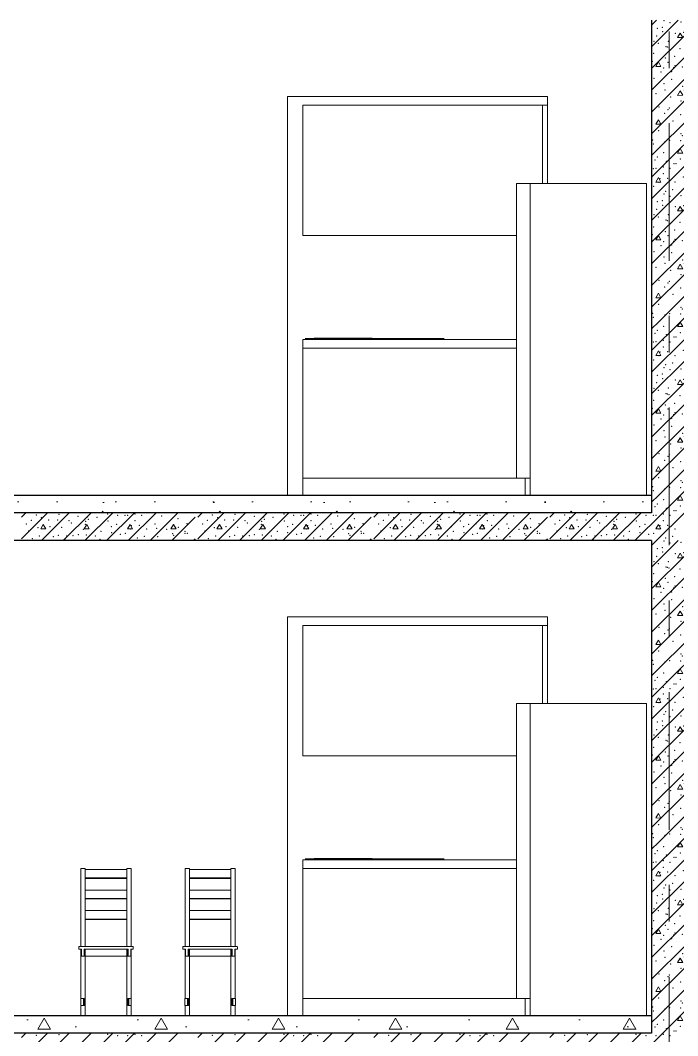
# Model space of a CAD drawing. Header units: millimetres. Extents: x 18162 to 7085488, y 72188 to 247925.
# Drawn here: x 4253374 to 4257163, y 107638 to 113493 of the extents above; entities that cross this region are included whole.
import ezdxf
from ezdxf.enums import TextEntityAlignment as Align

# ---------------------------------------------------------------- set-up
doc = ezdxf.new("R2010")
doc.units = ezdxf.units.MM
doc.header["$MEASUREMENT"] = 0
doc.linetypes.add('Double Dashed', pattern=[1093.611073, 529.166651, -211.666656, 141.111112, -211.666656])
doc.linetypes.add('Wipeout_Contour', pattern=[1000, 0, -1000])
for name, color, linetype in [('Archicad Doors', 7, 'Continuous'), ('Interior - Equipment', 7, 'Continuous'), ('Interior - Furniture', 7, 'Continuous'), ('Structural - Bearing', 7, 'Continuous'), ('Structural - Grid', 7, 'Continuous')]:
    doc.layers.add(name, color=color, linetype=linetype)
doc.styles.add('GENERATED_STYLE_3', font='', dxfattribs={"width": 0.8})
doc.styles.get('GENERATED_STYLE_3').set_extended_font_data('ISOCPEUR MON')
pattern_1 = [(0, (4294986.6, 104752.7), (0, 1169.134), [73.125, -601.875]), (0, (4295324.1, 105337.3), (0, 1169.134), [73.125, -601.875]), (60, (4294986.6, 104752.7), (-1012.5, 584.567), [73.125, -601.875]), (60, (4295661.6, 104752.7), (-1012.5, 584.567), [73.125, -601.875]), (120, (4295059.7, 104752.7), (1012.5, 584.567), [73.125, -601.875]), (120, (4295734.7, 104752.7), (1012.5, 584.567), [73.125, -601.875]), (0, (4294986.58, 104865.2), (0, 225), [0, -225, 0, -337.5]), (45, (4295099.08, 104865.2), (-159.099, 159.099), [0, -168.75, 0, -281.25])]

# ---------------------------------------------------------------- blocks, each defined once
blk = doc.blocks.new('*X1360', base_point=(4294986.6, 104752.7))
at = {"layer": 'Structural - Bearing', "color": 7, "linetype": 'Continuous', "lineweight": 9}
for p, q in [((4257013.1, 110464), (4257041.8, 110492.7)), ((4257013.1, 110339), (4257166.8, 110492.7)), ((4257013.1, 110214), (4257213.1, 110414)), ((4257176.9, 110419.5), (4257162, 110393.4)), ((4257192, 110393.5), (4257176.9, 110419.5)), ((4257162, 110393.4), (4257192, 110393.5)), ((4257013.1, 110089), (4257213.1, 110289)), ((4257036.8, 110226.8), (4257051.9, 110252.8)), ((4257051.9, 110252.8), (4257066.8, 110226.8)), ((4257066.8, 110226.8), (4257036.8, 110226.8)), ((4257013.1, 109964), (4257213.1, 110164)), ((4257176.9, 110086.1), (4257162, 110060.1)), ((4257192, 110060.1), (4257176.9, 110086.1)), ((4257013.1, 109839), (4257213.1, 110039)), ((4257162, 110060.1), (4257192, 110060.1)), ((4257036.8, 109893.5), (4257051.9, 109919.5)), ((4257066.8, 109893.4), (4257036.8, 109893.5)), ((4257051.9, 109919.5), (4257066.8, 109893.4)), ((4257051.9, 109752.8), (4257213.1, 109914)), ((4257176.9, 109752.8), (4257213.1, 109789)), ((4257013.1, 109588.9), (4257176.9, 109752.8)), ((4257013.1, 109713.9), (4257051.9, 109752.8)), ((4257176.9, 109752.8), (4257162, 109726.7)), ((4257162, 109726.7), (4257192, 109726.8)), ((4257192, 109726.8), (4257176.9, 109752.8)), ((4257013.1, 109463.9), (4257213.1, 109663.9)), ((4257013.1, 109338.9), (4257213.1, 109538.9)), ((4257036.8, 109560.1), (4257051.9, 109586.1)), ((4257066.8, 109560.1), (4257036.8, 109560.1)), ((4257051.9, 109586.1), (4257066.8, 109560.1)), ((4257176.9, 109419.5), (4257162, 109393.4)), ((4257192, 109393.4), (4257176.9, 109419.5)), ((4257013.1, 109213.9), (4257213.1, 109413.9)), ((4257162, 109393.4), (4257192, 109393.4)), ((4257013.1, 109088.9), (4257213.1, 109288.9)), ((4257036.8, 109226.8), (4257051.9, 109252.8)), ((4257051.9, 109252.8), (4257066.8, 109226.8)), ((4257066.8, 109226.8), (4257036.8, 109226.8)), ((4257013.1, 108963.9), (4257213.1, 109163.9)), ((4257176.9, 109086.1), (4257162, 109060.1)), ((4257192, 109060.1), (4257176.9, 109086.1)), ((4257013.1, 108838.9), (4257213.1, 109038.9)), ((4257162, 109060.1), (4257192, 109060.1)), ((4257036.8, 108893.5), (4257051.9, 108919.5)), ((4257066.8, 108893.4), (4257036.8, 108893.5)), ((4257051.9, 108919.5), (4257066.8, 108893.4)), ((4257051.9, 108752.8), (4257213.1, 108913.9)), ((4257176.9, 108752.8), (4257213.1, 108788.9)), ((4257013.1, 108588.9), (4257176.9, 108752.8)), ((4257013.1, 108713.9), (4257051.9, 108752.8)), ((4257176.9, 108752.8), (4257162, 108726.7)), ((4257162, 108726.7), (4257192, 108726.8)), ((4257192, 108726.8), (4257176.9, 108752.8)), ((4257013.1, 108463.9), (4257213.1, 108663.9)), ((4257036.8, 108560.1), (4257051.9, 108586.1)), ((4257066.8, 108560.1), (4257036.8, 108560.1)), ((4257051.9, 108586.1), (4257066.8, 108560.1)), ((4257013.1, 108338.9), (4257213.1, 108538.9)), ((4257013.1, 108213.9), (4257213.1, 108413.9)), ((4257176.9, 108419.4), (4257162, 108393.4)), ((4257162, 108393.4), (4257192, 108393.4)), ((4257192, 108393.4), (4257176.9, 108419.4)), ((4257013.1, 108088.9), (4257213.1, 108288.9)), ((4257036.8, 108226.8), (4257051.9, 108252.8)), ((4257051.9, 108252.8), (4257066.8, 108226.7)), ((4257066.8, 108226.7), (4257036.8, 108226.8)), ((4257013.1, 107963.9), (4257213.1, 108163.9)), ((4257176.9, 108086.1), (4257162, 108060.1)), ((4257192, 108060.1), (4257176.9, 108086.1)), ((4257013.1, 107838.9), (4257213.1, 108038.9)), ((4257162, 108060.1), (4257192, 108060.1)), ((4257036.8, 107893.4), (4257051.9, 107919.4)), ((4257051.9, 107919.4), (4257066.8, 107893.4)), ((4257051.9, 107752.8), (4257213.1, 107913.9)), ((4257066.8, 107893.4), (4257036.8, 107893.4)), ((4257176.9, 107752.8), (4257213.1, 107788.9)), ((4257013.1, 107713.9), (4257051.9, 107752.7)), ((4257076.9, 107652.7), (4257176.9, 107752.7)), ((4257176.9, 107752.8), (4257162, 107726.7)), ((4257162, 107726.7), (4257192, 107726.8)), ((4257192, 107726.8), (4257176.9, 107752.8)), ((4257201.9, 107652.7), (4257213.1, 107663.9))]:
    blk.add_line(p, q, dxfattribs=at)
for p in [(4257084.5, 110490.8), (4257118.5, 110478.4), (4257182.1, 110482.5), (4257045, 110446.4), (4257075.1, 110452.8), (4257075.7, 110426.2), (4257149.1, 110418.5), (4257196.7, 110423.6), (4257026.1, 110371.2), (4257042.8, 110402.7), (4257052.5, 110359.2), (4257109.1, 110372.1), (4257024.6, 110301.5), (4257095.3, 110340.9), (4257103.6, 110338.3), (4257112.3, 110334.7), (4257175.7, 110328.5), (4257017.7, 110256.2), (4257092.1, 110274.7), (4257107.7, 110251.3), (4257145.9, 110284.3), (4257067.6, 110194.2), (4257083, 110217.3), (4257129.3, 110197.2), (4257140.2, 110218.8), (4257147.9, 110230.2), (4257190, 110223), (4257026.8, 110158.8), (4257084.2, 110127.6), (4257127.7, 110152.3), (4257038.2, 110068.9), (4257090.7, 110090.6), (4257192.2, 110111.2), (4257200.6, 110091.4), (4257122.3, 110050.8), (4257182.4, 110026.8), (4257055.2, 109993.2), (4257088.3, 109955.6), (4257106.3, 109978.3), (4257114, 109987.9), (4257180.6, 109948.5), (4257135.5, 109912.9), (4257053.6, 109855.7), (4257181.9, 109838.7), (4257189.6, 109827.9), (4257018.1, 109803.1), (4257022.7, 109780), (4257090.6, 109792.8), (4257116, 109800.8), (4257180.3, 109798.5), (4257082.2, 109728.8), (4257033.2, 109687.6), (4257046, 109704.3), (4257097.1, 109679.5), (4257141.5, 109666), (4257153.5, 109666.2), (4257178.1, 109692.1), (4257022.7, 109637.6), (4257038.2, 109639.1), (4257079.9, 109646.9), (4257080.6, 109608.3), (4257118.2, 109638.7), (4257015.2, 109591), (4257024.4, 109535.1), (4257055.1, 109558.8), (4257060.2, 109579.4), (4257105.3, 109581.3), (4257147, 109560.1), (4257195.3, 109589.1), (4257204.9, 109564.4), (4257084.5, 109490.8), (4257094.6, 109507), (4257118.5, 109478.4), (4257134, 109517.1), (4257182.1, 109482.5), (4257211.2, 109515.5), (4257045, 109446.4), (4257075.1, 109452.8), (4257075.7, 109426.2), (4257149.1, 109418.5), (4257196.7, 109423.6), (4257026.1, 109371.2), (4257042.8, 109402.7), (4257109.1, 109372.1), (4257024.6, 109301.5), (4257052.5, 109359.2), (4257095.3, 109340.9), (4257103.6, 109338.3), (4257112.3, 109334.7), (4257175.7, 109328.5), (4257017.7, 109256.2), (4257092.1, 109274.6), (4257107.7, 109251.3), (4257145.9, 109284.3), (4257067.6, 109194.2), (4257083, 109217.3), (4257129.3, 109197.2), (4257140.2, 109218.8), (4257147.9, 109230.2), (4257190, 109223), (4257026.8, 109158.8), (4257084.2, 109127.6), (4257127.7, 109152.3), (4257038.2, 109068.9), (4257090.7, 109090.5), (4257192.2, 109111.2), (4257200.6, 109091.4), (4257122.3, 109050.8), (4257182.4, 109026.8), (4257055.2, 108993.2), (4257088.3, 108955.6), (4257106.3, 108978.2), (4257114, 108987.9), (4257135.5, 108912.8), (4257180.6, 108948.5), (4257053.6, 108855.7), (4257181.9, 108838.7), (4257018.1, 108803.1), (4257022.7, 108779.9), (4257090.6, 108792.8), (4257116, 108800.8), (4257180.3, 108798.5), (4257189.6, 108827.8), (4257082.2, 108728.8), (4257033.2, 108687.6), (4257046, 108704.3), (4257097.1, 108679.5), (4257141.5, 108666), (4257153.5, 108666.1), (4257178.1, 108692.1), (4257022.7, 108637.6), (4257038.2, 108639.1), (4257079.9, 108646.8), (4257080.6, 108608.3), (4257118.2, 108638.6), (4257015.2, 108591), (4257055.1, 108558.8), (4257060.2, 108579.4), (4257105.3, 108581.3), (4257147, 108560.1), (4257195.3, 108589.1), (4257204.9, 108564.4), (4257024.4, 108535), (4257084.5, 108490.8), (4257094.6, 108507), (4257134, 108517), (4257182.1, 108482.5), (4257211.2, 108515.5), (4257045, 108446.3), (4257075.1, 108452.8), (4257075.7, 108426.2), (4257118.5, 108478.4), (4257196.7, 108423.6), (4257026.1, 108371.2), (4257042.8, 108402.7), (4257109.1, 108372.1), (4257149.1, 108418.4), (4257052.5, 108359.2), (4257095.3, 108340.9), (4257103.6, 108338.3), (4257112.3, 108334.7), (4257175.7, 108328.5), (4257017.7, 108256.2), (4257024.6, 108301.5), (4257092.1, 108274.6), (4257107.7, 108251.2), (4257145.9, 108284.3), (4257067.6, 108194.1), (4257083, 108217.2), (4257129.3, 108197.2), (4257140.2, 108218.8), (4257147.9, 108230.2), (4257190, 108222.9), (4257026.8, 108158.7), (4257127.7, 108152.3), (4257084.2, 108127.6), (4257090.7, 108090.5), (4257192.2, 108111.2), (4257200.6, 108091.4), (4257038.2, 108068.9), (4257122.3, 108050.8), (4257182.4, 108026.7), (4257055.2, 107993.2), (4257088.3, 107955.6), (4257106.3, 107978.2), (4257114, 107987.9), (4257135.5, 107912.8), (4257180.6, 107948.4), (4257053.6, 107855.6), (4257181.9, 107838.6), (4257018.1, 107803.1), (4257022.7, 107779.9), (4257090.6, 107792.8), (4257116, 107800.8), (4257180.3, 107798.5), (4257189.6, 107827.8), (4257082.2, 107728.7), (4257033.2, 107687.6), (4257046, 107704.3), (4257097.1, 107679.5), (4257141.5, 107666), (4257153.5, 107666.1), (4257178.1, 107692.1)]:
    blk.add_point(p, dxfattribs=at)
blk = doc.blocks.new('*X1361', base_point=(4294986.6, 104752.7))
at = {"layer": 'Structural - Bearing', "color": 7, "linetype": 'Continuous', "lineweight": 9}
for p, q in [((4253381.5, 107627.7), (4253406.5, 107652.7)), ((4253381.5, 107502.7), (4253531.5, 107652.7)), ((4253496.5, 107492.7), (4253656.5, 107652.7)), ((4253621.5, 107492.7), (4253781.5, 107652.7)), ((4253746.5, 107492.7), (4253906.5, 107652.7)), ((4253871.5, 107492.7), (4254031.5, 107652.7)), ((4253996.5, 107492.7), (4254156.5, 107652.7)), ((4254121.5, 107492.7), (4254281.5, 107652.7)), ((4254396.7, 107627.7), (4254421.6, 107652.7)), ((4254396.7, 107502.7), (4254546.6, 107652.7)), ((4254511.6, 107492.7), (4254671.6, 107652.7)), ((4254636.6, 107492.7), (4254796.6, 107652.7)), ((4254761.6, 107492.7), (4254921.6, 107652.7)), ((4254886.6, 107492.7), (4255046.6, 107652.7)), ((4255011.6, 107492.7), (4255171.6, 107652.7)), ((4255136.6, 107492.7), (4255296.6, 107652.7)), ((4255411.8, 107627.7), (4255436.8, 107652.7)), ((4255411.8, 107502.7), (4255561.8, 107652.7)), ((4255526.8, 107492.7), (4255686.8, 107652.7)), ((4255651.8, 107492.7), (4255811.8, 107652.7)), ((4255776.8, 107492.7), (4255936.8, 107652.7)), ((4255901.8, 107492.7), (4256061.8, 107652.7)), ((4256026.8, 107492.7), (4256186.8, 107652.7)), ((4256151.8, 107492.7), (4256311.8, 107652.7)), ((4256426.9, 107627.7), (4256451.9, 107652.7)), ((4256426.9, 107502.7), (4256576.9, 107652.7)), ((4256541.9, 107492.7), (4256701.9, 107652.7)), ((4256666.9, 107492.7), (4256826.9, 107652.7)), ((4256791.9, 107492.7), (4256951.9, 107652.7)), ((4256916.9, 107492.7), (4257076.9, 107652.7))]:
    blk.add_line(p, q, dxfattribs=at)
for p in [(4253466.2, 107639.9), (4253596.3, 107643.8), (4253878.2, 107646.8), (4253935, 107638.6), (4253992.8, 107639.1), (4254034.5, 107646.8), (4254072.8, 107638.6), (4254481.4, 107639.9), (4254611.4, 107643.8), (4254893.3, 107646.8), (4254950.1, 107638.6), (4255007.9, 107639.1), (4255049.6, 107646.8), (4255087.9, 107638.6), (4255496.5, 107639.9), (4255626.6, 107643.8), (4255908.5, 107646.8), (4255965.2, 107638.6), (4256023, 107639.1), (4256064.8, 107646.8), (4256103, 107638.6), (4256511.6, 107639.9), (4256641.7, 107643.8), (4256923.6, 107646.8), (4256980.4, 107638.6), (4257038.2, 107639.1), (4257079.9, 107646.8), (4257118.2, 107638.6)]:
    blk.add_point(p, dxfattribs=at)
blk = doc.blocks.new('*X1487', base_point=(4294986.6, 104752.7))
at = {"layer": 'Structural - Bearing', "color": 7, "linetype": 'Continuous', "lineweight": 9}
for p, q in [((4257013.1, 113464), (4257041.8, 113492.7)), ((4257013.1, 113339), (4257166.8, 113492.7)), ((4257013.1, 113214), (4257213.1, 113414)), ((4257176.9, 113419.5), (4257162, 113393.5)), ((4257192, 113393.5), (4257176.9, 113419.5)), ((4257162, 113393.5), (4257192, 113393.5)), ((4257013.1, 113089), (4257213.1, 113289)), ((4257036.8, 113226.9), (4257051.9, 113252.9)), ((4257066.8, 113226.8), (4257036.8, 113226.9)), ((4257051.9, 113252.9), (4257066.8, 113226.8)), ((4257013.1, 112964), (4257213.1, 113164)), ((4257176.9, 113086.2), (4257162, 113060.1)), ((4257162, 113060.1), (4257192, 113060.2)), ((4257192, 113060.2), (4257176.9, 113086.2)), ((4257013.1, 112839), (4257213.1, 113039)), ((4257036.8, 112893.5), (4257051.9, 112919.5)), ((4257066.8, 112893.5), (4257036.8, 112893.5)), ((4257051.9, 112919.5), (4257066.8, 112893.5)), ((4257051.9, 112752.8), (4257213.1, 112914)), ((4257176.9, 112752.8), (4257213.1, 112789)), ((4257013.1, 112589), (4257176.9, 112752.8)), ((4257013.1, 112714), (4257051.9, 112752.8)), ((4257176.9, 112752.8), (4257162, 112726.8)), ((4257162, 112726.8), (4257192, 112726.8)), ((4257192, 112726.8), (4257176.9, 112752.8)), ((4257013.1, 112464), (4257213.1, 112664)), ((4257036.8, 112560.2), (4257051.9, 112586.2)), ((4257051.9, 112586.2), (4257066.8, 112560.1)), ((4257013.1, 112339), (4257213.1, 112539)), ((4257066.8, 112560.1), (4257036.8, 112560.2)), ((4257013.1, 112214), (4257213.1, 112414)), ((4257176.9, 112419.5), (4257162, 112393.5)), ((4257192, 112393.5), (4257176.9, 112419.5)), ((4257162, 112393.5), (4257192, 112393.5)), ((4257013.1, 112089), (4257213.1, 112289)), ((4257036.8, 112226.8), (4257051.9, 112252.8)), ((4257051.9, 112252.8), (4257066.8, 112226.8)), ((4257066.8, 112226.8), (4257036.8, 112226.8)), ((4257013.1, 111964), (4257213.1, 112164)), ((4257176.9, 112086.2), (4257162, 112060.1)), ((4257162, 112060.1), (4257192, 112060.2)), ((4257192, 112060.2), (4257176.9, 112086.2)), ((4257013.1, 111839), (4257213.1, 112039)), ((4257036.8, 111893.5), (4257051.9, 111919.5)), ((4257066.8, 111893.5), (4257036.8, 111893.5)), ((4257051.9, 111919.5), (4257066.8, 111893.5)), ((4257051.9, 111752.8), (4257213.1, 111914)), ((4257176.9, 111752.8), (4257213.1, 111789)), ((4257013.1, 111589), (4257176.9, 111752.8)), ((4257013.1, 111714), (4257051.9, 111752.8)), ((4257176.9, 111752.8), (4257162, 111726.8)), ((4257162, 111726.8), (4257192, 111726.8)), ((4257192, 111726.8), (4257176.9, 111752.8)), ((4257013.1, 111464), (4257213.1, 111664)), ((4257036.8, 111560.2), (4257051.9, 111586.2)), ((4257051.9, 111586.2), (4257066.8, 111560.1)), ((4257013.1, 111339), (4257213.1, 111539)), ((4257066.8, 111560.1), (4257036.8, 111560.2)), ((4257013.1, 111214), (4257213.1, 111414)), ((4257176.9, 111419.5), (4257162, 111393.4)), ((4257192, 111393.5), (4257176.9, 111419.5)), ((4257162, 111393.4), (4257192, 111393.5)), ((4257013.1, 111089), (4257213.1, 111289)), ((4257036.8, 111226.8), (4257051.9, 111252.8)), ((4257051.9, 111252.8), (4257066.8, 111226.8)), ((4257066.8, 111226.8), (4257036.8, 111226.8)), ((4257013.1, 110964), (4257213.1, 111164)), ((4257176.9, 111086.2), (4257162, 111060.1)), ((4257162, 111060.1), (4257192, 111060.1)), ((4257192, 111060.1), (4257176.9, 111086.2)), ((4257013.1, 110839), (4257213.1, 111039)), ((4257036.8, 110893.5), (4257051.9, 110919.5)), ((4257066.8, 110893.5), (4257036.8, 110893.5)), ((4257051.9, 110919.5), (4257066.8, 110893.5)), ((4257051.9, 110752.8), (4257213.1, 110914)), ((4257176.9, 110752.8), (4257213.1, 110789)), ((4257013.1, 110714), (4257051.9, 110752.8)), ((4257076.8, 110652.7), (4257176.9, 110752.8)), ((4257176.9, 110752.8), (4257162, 110726.8)), ((4257162, 110726.8), (4257192, 110726.8)), ((4257192, 110726.8), (4257176.9, 110752.8)), ((4257201.8, 110652.7), (4257213.1, 110664))]:
    blk.add_line(p, q, dxfattribs=at)
for p in [(4257084.5, 113490.8), (4257118.5, 113478.5), (4257182.1, 113482.6), (4257042.8, 113402.8), (4257045, 113446.4), (4257075.1, 113452.9), (4257075.7, 113426.3), (4257149.1, 113418.5), (4257196.7, 113423.7), (4257026.1, 113371.3), (4257052.5, 113359.3), (4257095.3, 113341), (4257109.1, 113372.2), (4257024.6, 113301.5), (4257103.6, 113338.3), (4257112.3, 113334.8), (4257145.9, 113284.4), (4257175.7, 113328.6), (4257017.7, 113256.3), (4257092.1, 113274.7), (4257107.7, 113251.3), (4257147.9, 113230.3), (4257067.6, 113194.2), (4257083, 113217.3), (4257129.3, 113197.2), (4257140.2, 113218.9), (4257190, 113223), (4257026.8, 113158.8), (4257084.2, 113127.6), (4257127.7, 113152.4), (4257192.2, 113111.2), (4257038.2, 113069), (4257090.7, 113090.6), (4257122.3, 113050.8), (4257200.6, 113091.4), (4257055.2, 112993.3), (4257182.4, 113026.8), (4257088.3, 112955.7), (4257106.3, 112978.3), (4257114, 112988), (4257180.6, 112948.5), (4257135.5, 112912.9), (4257053.6, 112855.7), (4257181.9, 112838.7), (4257189.6, 112827.9), (4257018.1, 112803.2), (4257022.7, 112780), (4257090.6, 112792.9), (4257116, 112800.9), (4257180.3, 112798.5), (4257046, 112704.4), (4257082.2, 112728.8), (4257033.2, 112687.6), (4257038.2, 112639.2), (4257079.9, 112646.9), (4257097.1, 112679.6), (4257118.2, 112638.7), (4257141.5, 112666.1), (4257153.5, 112666.2), (4257178.1, 112692.2), (4257015.2, 112591.1), (4257022.7, 112637.6), (4257060.2, 112579.5), (4257080.6, 112608.4), (4257105.3, 112581.4), (4257195.3, 112589.1), (4257024.4, 112535.1), (4257055.1, 112558.9), (4257147, 112560.2), (4257204.9, 112564.4), (4257084.5, 112490.8), (4257094.6, 112507), (4257118.5, 112478.5), (4257134, 112517.1), (4257182.1, 112482.5), (4257211.2, 112515.6), (4257045, 112446.4), (4257075.1, 112452.8), (4257075.7, 112426.2), (4257149.1, 112418.5), (4257196.7, 112423.7), (4257026.1, 112371.3), (4257042.8, 112402.7), (4257052.5, 112359.3), (4257109.1, 112372.1), (4257024.6, 112301.5), (4257095.3, 112340.9), (4257103.6, 112338.3), (4257112.3, 112334.8), (4257175.7, 112328.6), (4257017.7, 112256.2), (4257092.1, 112274.7), (4257107.7, 112251.3), (4257145.9, 112284.4), (4257147.9, 112230.3), (4257067.6, 112194.2), (4257083, 112217.3), (4257129.3, 112197.2), (4257140.2, 112218.9), (4257190, 112223), (4257026.8, 112158.8), (4257084.2, 112127.6), (4257127.7, 112152.4), (4257192.2, 112111.2), (4257038.2, 112069), (4257090.7, 112090.6), (4257200.6, 112091.4), (4257122.3, 112050.8), (4257182.4, 112026.8), (4257055.2, 111993.2), (4257088.3, 111955.6), (4257106.3, 111978.3), (4257114, 111987.9), (4257180.6, 111948.5), (4257135.5, 111912.9), (4257053.6, 111855.7), (4257181.9, 111838.7), (4257189.6, 111827.9), (4257018.1, 111803.2), (4257022.7, 111780), (4257090.6, 111792.9), (4257116, 111800.9), (4257180.3, 111798.5), (4257046, 111704.4), (4257082.2, 111728.8), (4257033.2, 111687.6), (4257079.9, 111646.9), (4257097.1, 111679.6), (4257141.5, 111666), (4257153.5, 111666.2), (4257178.1, 111692.2), (4257015.2, 111591), (4257022.7, 111637.6), (4257038.2, 111639.2), (4257080.6, 111608.4), (4257118.2, 111638.7), (4257195.3, 111589.1), (4257024.4, 111535.1), (4257055.1, 111558.9), (4257060.2, 111579.5), (4257105.3, 111581.4), (4257147, 111560.1), (4257204.9, 111564.4), (4257084.5, 111490.8), (4257094.6, 111507), (4257118.5, 111478.5), (4257134, 111517.1), (4257182.1, 111482.5), (4257211.2, 111515.5), (4257045, 111446.4), (4257075.1, 111452.8), (4257075.7, 111426.2), (4257149.1, 111418.5), (4257196.7, 111423.6), (4257026.1, 111371.2), (4257042.8, 111402.7), (4257052.5, 111359.3), (4257109.1, 111372.1), (4257024.6, 111301.5), (4257095.3, 111340.9), (4257103.6, 111338.3), (4257112.3, 111334.7), (4257175.7, 111328.6), (4257017.7, 111256.2), (4257092.1, 111274.7), (4257107.7, 111251.3), (4257145.9, 111284.3), (4257067.6, 111194.2), (4257083, 111217.3), (4257129.3, 111197.2), (4257140.2, 111218.8), (4257147.9, 111230.3), (4257190, 111223), (4257026.8, 111158.8), (4257084.2, 111127.6), (4257127.7, 111152.3), (4257038.2, 111068.9), (4257090.7, 111090.6), (4257192.2, 111111.2), (4257200.6, 111091.4), (4257122.3, 111050.8), (4257182.4, 111026.8), (4257055.2, 110993.2), (4257088.3, 110955.6), (4257106.3, 110978.3), (4257114, 110987.9), (4257180.6, 110948.5), (4257135.5, 110912.9), (4257053.6, 110855.7), (4257181.9, 110838.7), (4257189.6, 110827.9), (4257018.1, 110803.1), (4257022.7, 110780), (4257090.6, 110792.9), (4257116, 110800.8), (4257180.3, 110798.5), (4257082.2, 110728.8), (4257033.2, 110687.6), (4257046, 110704.4), (4257097.1, 110679.5), (4257141.5, 110666), (4257153.5, 110666.2), (4257178.1, 110692.1)]:
    blk.add_point(p, dxfattribs=at)
blk = doc.blocks.new('*X1488', base_point=(4294986.6, 104752.7))
at = {"layer": 'Structural - Bearing', "color": 7, "linetype": 'Continuous', "lineweight": 9}
for p, q in [((4253381.5, 110627.8), (4253406.5, 110652.7)), ((4253381.5, 110502.8), (4253531.5, 110652.7)), ((4253496.5, 110492.7), (4253656.5, 110652.7)), ((4253621.5, 110492.7), (4253781.5, 110652.7)), ((4253746.5, 110492.7), (4253906.5, 110652.7)), ((4253871.5, 110492.7), (4254031.5, 110652.7)), ((4253996.5, 110492.7), (4254156.5, 110652.7)), ((4254121.5, 110492.7), (4254281.5, 110652.7)), ((4254396.7, 110627.8), (4254421.6, 110652.7)), ((4254396.7, 110502.8), (4254546.6, 110652.7)), ((4254511.6, 110492.7), (4254671.6, 110652.7)), ((4254636.6, 110492.7), (4254796.6, 110652.7)), ((4254761.6, 110492.7), (4254921.6, 110652.7)), ((4254886.6, 110492.7), (4255046.6, 110652.7)), ((4255011.6, 110492.7), (4255171.6, 110652.7)), ((4255136.6, 110492.7), (4255296.6, 110652.7)), ((4255411.8, 110627.8), (4255436.7, 110652.7)), ((4255411.8, 110502.8), (4255561.7, 110652.7)), ((4255526.7, 110492.7), (4255686.7, 110652.7)), ((4255651.7, 110492.7), (4255811.7, 110652.7)), ((4255776.7, 110492.7), (4255936.7, 110652.7)), ((4255901.7, 110492.7), (4256061.7, 110652.7)), ((4256026.7, 110492.7), (4256186.7, 110652.7)), ((4256151.7, 110492.7), (4256311.7, 110652.7)), ((4256426.9, 110627.8), (4256451.8, 110652.7)), ((4256426.9, 110502.8), (4256576.8, 110652.7)), ((4256541.8, 110492.7), (4256701.8, 110652.7)), ((4256666.8, 110492.7), (4256826.8, 110652.7)), ((4256791.8, 110492.7), (4256951.8, 110652.7)), ((4256916.8, 110492.7), (4257076.8, 110652.7)), ((4257041.8, 110492.7), (4257201.8, 110652.7)), ((4254246.5, 110492.7), (4254381.5, 110627.8)), ((4255261.6, 110492.7), (4255396.7, 110627.8)), ((4256276.7, 110492.7), (4256411.8, 110627.8)), ((4253491.4, 110560.1), (4253506.5, 110586.1)), ((4253521.5, 110560.1), (4253491.4, 110560.1)), ((4253506.5, 110586.1), (4253521.5, 110560.1)), ((4253741.4, 110560.1), (4253756.5, 110586.1)), ((4253771.5, 110560.1), (4253741.4, 110560.1)), ((4253756.5, 110586.1), (4253771.5, 110560.1)), ((4253991.4, 110560.1), (4254006.5, 110586.1)), ((4254021.5, 110560.1), (4253991.4, 110560.1)), ((4254006.5, 110586.1), (4254021.5, 110560.1)), ((4254241.4, 110560.1), (4254256.5, 110586.1)), ((4254271.5, 110560.1), (4254241.4, 110560.1)), ((4254256.5, 110586.1), (4254271.5, 110560.1)), ((4254506.5, 110560.1), (4254521.7, 110586.1)), ((4254536.6, 110560.1), (4254506.5, 110560.1)), ((4254521.7, 110586.1), (4254536.6, 110560.1)), ((4254756.5, 110560.1), (4254771.7, 110586.1)), ((4254786.6, 110560.1), (4254756.5, 110560.1)), ((4254771.7, 110586.1), (4254786.6, 110560.1)), ((4255006.5, 110560.1), (4255021.7, 110586.1)), ((4255036.6, 110560.1), (4255006.5, 110560.1)), ((4255021.7, 110586.1), (4255036.6, 110560.1)), ((4255256.5, 110560.1), (4255271.7, 110586.1)), ((4255286.6, 110560.1), (4255256.5, 110560.1)), ((4255271.7, 110586.1), (4255286.6, 110560.1)), ((4255521.7, 110560.1), (4255536.8, 110586.1)), ((4255551.7, 110560.1), (4255521.7, 110560.1)), ((4255536.8, 110586.1), (4255551.7, 110560.1)), ((4255771.7, 110560.1), (4255786.8, 110586.1)), ((4255801.7, 110560.1), (4255771.7, 110560.1)), ((4255786.8, 110586.1), (4255801.7, 110560.1)), ((4256021.7, 110560.1), (4256036.8, 110586.1)), ((4256051.7, 110560.1), (4256021.7, 110560.1)), ((4256036.8, 110586.1), (4256051.7, 110560.1)), ((4256271.7, 110560.1), (4256286.8, 110586.1)), ((4256301.7, 110560.1), (4256271.7, 110560.1)), ((4256286.8, 110586.1), (4256301.7, 110560.1)), ((4256536.8, 110560.1), (4256551.9, 110586.1)), ((4256566.8, 110560.1), (4256536.8, 110560.1)), ((4256551.9, 110586.1), (4256566.8, 110560.1)), ((4256786.8, 110560.1), (4256801.9, 110586.1)), ((4256816.8, 110560.1), (4256786.8, 110560.1)), ((4256801.9, 110586.1), (4256816.8, 110560.1)), ((4257036.8, 110560.1), (4257051.9, 110586.1)), ((4257066.8, 110560.1), (4257036.8, 110560.1)), ((4257051.9, 110586.1), (4257066.8, 110560.1)), ((4254371.5, 110492.7), (4254381.5, 110502.8)), ((4255386.6, 110492.7), (4255396.7, 110502.8)), ((4256401.7, 110492.7), (4256411.8, 110502.8))]:
    blk.add_line(p, q, dxfattribs=at)
for p in [(4253436.6, 110609.9), (4253466.2, 110640), (4253495.4, 110625.5), (4253536.9, 110611.3), (4253588.6, 110611), (4253596.3, 110643.8), (4253654.3, 110607.1), (4253667.3, 110593.6), (4253707.1, 110633.5), (4253750.2, 110603.6), (4253761, 110628.3), (4253766.1, 110614.8), (4253815.1, 110626.8), (4253878.2, 110646.8), (4253880, 110606.7), (4253935, 110638.7), (4253969.8, 110591), (4253977.3, 110637.6), (4253992.8, 110639.1), (4254034.5, 110646.9), (4254035.2, 110608.4), (4254072.8, 110638.7), (4254149.9, 110589.1), (4254188.3, 110634.5), (4254283.3, 110619.1), (4254334.2, 110591), (4254451.8, 110609.9), (4254481.4, 110640), (4254510.6, 110625.5), (4254552, 110611.3), (4254603.8, 110611), (4254611.4, 110643.8), (4254669.5, 110607.1), (4254682.4, 110593.6), (4254722.2, 110633.5), (4254765.3, 110603.6), (4254776.1, 110628.3), (4254781.2, 110614.8), (4254830.2, 110626.8), (4254893.3, 110646.8), (4254895.1, 110606.7), (4254950.1, 110638.7), (4254984.9, 110591), (4254992.5, 110637.6), (4255007.9, 110639.1), (4255049.6, 110646.9), (4255050.4, 110608.4), (4255087.9, 110638.7), (4255165, 110589.1), (4255203.4, 110634.5), (4255298.4, 110619.1), (4255349.3, 110591), (4255466.9, 110609.9), (4255496.5, 110640), (4255525.7, 110625.5), (4255567.2, 110611.3), (4255618.9, 110611), (4255626.6, 110643.8), (4255684.6, 110607.1), (4255697.5, 110593.6), (4255737.3, 110633.5), (4255780.4, 110603.6), (4255791.2, 110628.3), (4255796.3, 110614.8), (4255845.3, 110626.8), (4255908.5, 110646.8), (4255910.2, 110606.7), (4255965.2, 110638.7), (4256000, 110591), (4256007.6, 110637.6), (4256023, 110639.1), (4256064.8, 110646.9), (4256065.5, 110608.4), (4256103, 110638.7), (4256180.1, 110589.1), (4256218.5, 110634.5), (4256313.6, 110619.1), (4256364.4, 110591), (4256482, 110609.9), (4256511.6, 110640), (4256540.8, 110625.5), (4256582.3, 110611.3), (4256634, 110611), (4256641.7, 110643.8), (4256699.7, 110607.1), (4256712.6, 110593.6), (4256752.4, 110633.5), (4256795.6, 110603.6), (4256806.4, 110628.3), (4256811.4, 110614.8), (4256860.5, 110626.8), (4256923.6, 110646.8), (4256925.4, 110606.7), (4256980.4, 110638.7), (4257015.2, 110591), (4257022.7, 110637.6), (4257038.2, 110639.1), (4257079.9, 110646.9), (4257080.6, 110608.4), (4257118.2, 110638.7), (4253409.6, 110588.5), (4253422.6, 110548), (4253476.5, 110566.6), (4253544.2, 110572.4), (4253611.8, 110569.1), (4253736.3, 110557.2), (4253748.3, 110587.2), (4253827.4, 110573.7), (4253839.7, 110546), (4253898.9, 110573), (4253900.6, 110537.9), (4253928.6, 110587.2), (4253979, 110535.1), (4254009.7, 110558.8), (4254014.8, 110579.4), (4254060, 110581.3), (4254101.6, 110560.1), (4254159.5, 110564.4), (4254217.9, 110557.1), (4254251.7, 110532.4), (4254285.3, 110569.1), (4254323.5, 110546.4), (4254323.6, 110534.7), (4254337.4, 110535.6), (4254424.7, 110588.5), (4254437.7, 110548), (4254491.7, 110566.6), (4254559.3, 110572.4), (4254626.9, 110569.1), (4254751.4, 110557.2), (4254763.4, 110587.2), (4254842.6, 110573.7), (4254854.8, 110546), (4254914.1, 110573), (4254915.8, 110537.9), (4254943.7, 110587.2), (4254994.1, 110535.1), (4255024.8, 110558.8), (4255030, 110579.4), (4255075.1, 110581.3), (4255116.7, 110560.1), (4255174.7, 110564.4), (4255233, 110557.1), (4255266.9, 110532.4), (4255300.4, 110569.1), (4255338.6, 110546.4), (4255338.7, 110534.7), (4255352.5, 110535.6), (4255439.8, 110588.5), (4255452.8, 110548), (4255506.8, 110566.6), (4255574.4, 110572.4), (4255642, 110569.1), (4255766.5, 110557.2), (4255778.5, 110587.2), (4255857.7, 110573.7), (4255869.9, 110546), (4255929.2, 110573), (4255930.9, 110537.9), (4255958.8, 110587.2), (4256009.2, 110535.1), (4256039.9, 110558.8), (4256045.1, 110579.4), (4256090.2, 110581.3), (4256131.9, 110560.1), (4256189.8, 110564.4), (4256248.1, 110557.1), (4256282, 110532.4), (4256315.5, 110569.1), (4256353.7, 110546.4), (4256353.9, 110534.7), (4256367.6, 110535.6), (4256455, 110588.5), (4256467.9, 110548), (4256521.9, 110566.6), (4256589.5, 110572.4), (4256657.1, 110569.1), (4256781.6, 110557.2), (4256793.6, 110587.2), (4256872.8, 110573.7), (4256885.1, 110546), (4256944.3, 110573), (4256946, 110537.9), (4256973.9, 110587.2), (4257024.4, 110535.1), (4257055.1, 110558.8), (4257060.2, 110579.4), (4257105.3, 110581.3), (4257147, 110560.1), (4253442.7, 110503.2), (4253484.1, 110518.6), (4253565, 110516), (4253593.7, 110524.1), (4253631.2, 110501.6), (4253640.5, 110520.2), (4253678.3, 110521.1), (4253708.3, 110526.6), (4253754.7, 110525.4), (4253805.8, 110519.9), (4253832.4, 110500.4), (4253951.4, 110529), (4254049.2, 110507), (4254088.6, 110517.1), (4254165.9, 110515.5), (4254258.6, 110523.2), (4254457.8, 110503.2), (4254499.2, 110518.6), (4254580.1, 110516), (4254608.9, 110524.1), (4254646.3, 110501.6), (4254655.6, 110520.2), (4254693.4, 110521.1), (4254723.5, 110526.6), (4254769.8, 110525.4), (4254820.9, 110519.9), (4254847.5, 110500.4), (4254966.5, 110529), (4255064.3, 110507), (4255103.7, 110517.1), (4255181, 110515.5), (4255273.7, 110523.2), (4255472.9, 110503.2), (4255514.3, 110518.6), (4255595.2, 110516), (4255624, 110524.1), (4255661.4, 110501.6), (4255670.7, 110520.2), (4255708.5, 110521.1), (4255738.6, 110526.6), (4255785, 110525.4), (4255836, 110519.9), (4255862.6, 110500.4), (4255981.6, 110529), (4256079.4, 110507), (4256118.8, 110517.1), (4256196.1, 110515.5), (4256288.8, 110523.2), (4256488, 110503.2), (4256529.5, 110518.6), (4256610.4, 110516), (4256639.1, 110524.1), (4256676.6, 110501.6), (4256685.8, 110520.2), (4256723.7, 110521.1), (4256753.7, 110526.6), (4256800.1, 110525.4), (4256851.2, 110519.9), (4256877.8, 110500.4), (4256996.7, 110529), (4257094.6, 110507), (4257134, 110517.1)]:
    blk.add_point(p, dxfattribs=at)
blk = doc.blocks.new('Standard grid marker[364]_3', base_point=(4257113.1, 164752.7))
at = {"layer": 'Structural - Grid', "color": 13, "linetype": 'Double Dashed', "lineweight": 13, "ltscale": 1.5}
blk.add_line((4257113.1, 163752.7), (4257113.1, 97752.7), dxfattribs=at)
at = {"layer": 'Structural - Grid', "color": 13, "lineweight": 13, "style": 'GENERATED_STYLE_3'}
blk.add_attdef('AC_MarkerText_1', text='', height=375, rotation=360, dxfattribs=at).set_placement((4257113.1, 96490.2), align=Align.TOP_CENTER)

msp = doc.modelspace()

# ---------------------------------------------------------------- hatches: boundary and pattern name
at = {"layer": 'Structural - Bearing', "linetype": 'Continuous', "lineweight": 9}
h = msp.add_hatch(dxfattribs=at)
h.set_pattern_fill('Lightweight_Concrete_0003', style=0, pattern_type=2)
h.set_pattern_definition(pattern_1)
h.paths.add_polyline_path([(4250713.1, 110652.7), (4257013.1, 110652.7), (4257013.1, 110752.7), (4250713.1, 110752.7)])
h = msp.add_hatch(dxfattribs=at)
h.set_pattern_fill('Lightweight_Concrete_0003', style=0, pattern_type=2)
h.set_pattern_definition(pattern_1)
h.paths.add_polyline_path([(4250713.1, 107652.7), (4257013.1, 107652.7), (4257013.1, 107752.7), (4250713.1, 107752.7)])

# ---------------------------------------------------------------- linework, layer by layer
at = {"layer": 'Archicad Doors', "color": 7, "linetype": 'Continuous', "lineweight": 9}
for p, q in [((4254913.1, 110752.7), (4254913.1, 113052.7)), ((4254913.1, 113052.7), (4256413.1, 113052.7)), ((4256413.1, 113052.7), (4256413.1, 112552.7)), ((4254913.1, 107752.7), (4254913.1, 110052.7)), ((4254913.1, 110052.7), (4256413.1, 110052.7)), ((4256413.1, 110052.7), (4256413.1, 109552.7))]:
    msp.add_line(p, q, dxfattribs=at)
at = {"layer": 'Interior - Equipment', "color": 7, "linetype": 'Continuous', "lineweight": 13}
for p, q in [((4256383.1, 113002.7), (4255003.1, 113002.7)), ((4255003.1, 112252.7), (4255003.1, 113002.7)), ((4256413.1, 113002.7), (4256383.1, 113002.7)), ((4256383.1, 112552.7), (4256383.1, 113002.7)), ((4256313.2, 112552.7), (4256233.1, 112552.7)), ((4256233.1, 110852.7), (4256233.1, 112552.7)), ((4256313.1, 110752.7), (4256313.1, 112552.7)), ((4256313.2, 110852.7), (4256313.2, 112552.7)), ((4256983.1, 112552.7), (4256313.2, 112552.7)), ((4256983.1, 110752.7), (4256983.1, 112552.7)), ((4256233.1, 112252.7), (4255003.1, 112252.7)), ((4256233.1, 111652.7), (4255003.1, 111652.7)), ((4255003.1, 111602.7), (4255003.1, 111652.7)), ((4255018.4, 111657.7), (4255016.8, 111657.7)), ((4255022.7, 111657.7), (4255018.4, 111657.7)), ((4255029.2, 111657.7), (4255022.7, 111657.7)), ((4255036.8, 111657.7), (4255029.2, 111657.7)), ((4255796.8, 111657.7), (4255036.8, 111657.7)), ((4255096.8, 111659.7), (4255066.8, 111659.7)), ((4255066.8, 111657.7), (4255066.8, 111659.7)), ((4255401.8, 111659.7), (4255096.8, 111659.7)), ((4255096.8, 111657.7), (4255096.8, 111659.7)), ((4255401.8, 111657.7), (4255401.8, 111659.7)), ((4255804.5, 111657.7), (4255796.8, 111657.7)), ((4255811, 111657.7), (4255804.5, 111657.7)), ((4255815.3, 111657.7), (4255811, 111657.7)), ((4255816.8, 111657.7), (4255815.3, 111657.7)), ((4256233.1, 111602.7), (4255003.1, 111602.7)), ((4255003.1, 110852.7), (4255003.1, 111602.7)), ((4255003.1, 110752.7), (4255003.1, 110852.7)), ((4256233.1, 110852.7), (4255003.1, 110852.7)), ((4256283.1, 110852.7), (4256233.1, 110852.7)), ((4256283.1, 110752.7), (4256283.1, 110852.7)), ((4256313.2, 110852.7), (4256283.1, 110852.7)), ((4256383.1, 110002.7), (4255003.1, 110002.7)), ((4255003.1, 109252.7), (4255003.1, 110002.7)), ((4256413.1, 110002.7), (4256383.1, 110002.7)), ((4256383.1, 109552.7), (4256383.1, 110002.7)), ((4256313.2, 109552.7), (4256233.1, 109552.7)), ((4256233.1, 107852.7), (4256233.1, 109552.7)), ((4256313.1, 107752.7), (4256313.1, 109552.7)), ((4256313.2, 107852.7), (4256313.2, 109552.7)), ((4256983.1, 109552.7), (4256313.2, 109552.7)), ((4256983.1, 107752.7), (4256983.1, 109552.7)), ((4256233.1, 109252.7), (4255003.1, 109252.7)), ((4255018.4, 108657.7), (4255016.8, 108657.7)), ((4255022.7, 108657.7), (4255018.4, 108657.7)), ((4255029.2, 108657.7), (4255022.7, 108657.7)), ((4255036.8, 108657.7), (4255029.2, 108657.7)), ((4255796.8, 108657.7), (4255036.8, 108657.7)), ((4255096.8, 108659.7), (4255066.8, 108659.7)), ((4255066.8, 108657.7), (4255066.8, 108659.7)), ((4255401.8, 108659.7), (4255096.8, 108659.7)), ((4255096.8, 108657.7), (4255096.8, 108659.7)), ((4255401.8, 108657.7), (4255401.8, 108659.7)), ((4255804.5, 108657.7), (4255796.8, 108657.7)), ((4255811, 108657.7), (4255804.5, 108657.7)), ((4255815.3, 108657.7), (4255811, 108657.7)), ((4255816.8, 108657.7), (4255815.3, 108657.7)), ((4256233.1, 108652.7), (4255003.1, 108652.7)), ((4255003.1, 108602.7), (4255003.1, 108652.7)), ((4256233.1, 108602.7), (4255003.1, 108602.7)), ((4255003.1, 107852.7), (4255003.1, 108602.7)), ((4255003.1, 107752.7), (4255003.1, 107852.7)), ((4256233.1, 107852.7), (4255003.1, 107852.7)), ((4256283.1, 107852.7), (4256233.1, 107852.7)), ((4256283.1, 107752.7), (4256283.1, 107852.7)), ((4256313.2, 107852.7), (4256283.1, 107852.7))]:
    msp.add_line(p, q, dxfattribs=at)
at = {"layer": 'Interior - Furniture', "color": 7, "linetype": 'Continuous', "lineweight": 13}
for p, q in [((4253723.5, 108602.7), (4253748.5, 108602.7)), ((4254012.9, 108602.7), (4253987.9, 108602.7)), ((4254323.5, 108602.7), (4254348.5, 108602.7)), ((4254612.9, 108602.7), (4254587.9, 108602.7)), ((4253748.5, 108597), (4253987.9, 108597)), ((4253987.9, 108547.6), (4253748.5, 108547.6)), ((4253987.9, 108545.4), (4253748.5, 108545.4)), ((4254348.5, 108597), (4254587.9, 108597)), ((4254587.9, 108547.6), (4254348.5, 108547.6)), ((4254587.9, 108545.4), (4254348.5, 108545.4)), ((4253748.5, 108478.3), (4253987.9, 108478.3)), ((4253987.9, 108428.8), (4253748.5, 108428.8)), ((4253987.9, 108426.6), (4253748.5, 108426.6)), ((4254348.5, 108478.3), (4254587.9, 108478.3)), ((4254587.9, 108428.8), (4254348.5, 108428.8)), ((4254587.9, 108426.6), (4254348.5, 108426.6)), ((4253748.5, 108359.5), (4253987.9, 108359.5)), ((4253987.9, 108310), (4253748.5, 108310)), ((4253987.9, 108307.9), (4253748.5, 108307.9)), ((4254348.5, 108359.5), (4254587.9, 108359.5)), ((4254587.9, 108310), (4254348.5, 108310)), ((4254587.9, 108307.9), (4254348.5, 108307.9))]:
    msp.add_line(p, q, dxfattribs=at)
at = {"layer": 'Structural - Bearing', "color": 7, "linetype": 'Continuous', "lineweight": 25}
for p, q in [((4257013.1, 113492.7), (4257013.1, 110752.7)), ((4257013.1, 110752.7), (4250713.1, 110752.7)), ((4257013.1, 110752.7), (4257013.1, 110652.7)), ((4257013.1, 110652.7), (4250713.1, 110652.7)), ((4257013.1, 110492.7), (4250713.1, 110492.7)), ((4257013.1, 110492.7), (4257013.1, 107752.7)), ((4257013.1, 107752.7), (4250713.1, 107752.7)), ((4257013.1, 107752.7), (4257013.1, 107652.7)), ((4257013.1, 107652.7), (4250713.1, 107652.7))]:
    msp.add_line(p, q, dxfattribs=at)

# ---------------------------------------------------------------- block references
at = {"layer": 'Structural - Bearing', "lineweight": 0}
for name in ['*X1487', '*X1488', '*X1360', '*X1361']:
    msp.add_blockref(name, (4294986.6, 104752.7), dxfattribs=at)
at = {"layer": 'Structural - Grid', "color": 13, "linetype": 'Continuous', "lineweight": 13}
msp.add_blockref('Standard grid marker[364]_3', (4257113.1, 164752.7), dxfattribs=at)

# ---------------------------------------------------------------- wipeouts: each hides what was drawn before it
at = {"color": 254, "linetype": 'Wipeout_Contour', "lineweight": 0, "ltscale": 76594369.55317087}
msp.add_wipeout([(4254025.3, 108137.7), (4254025.3, 108149.7), (4254025.2, 108150.1), (4254025, 108150.9), (4254024.6, 108151.5), (4254024.1, 108152.1), (4254023.4, 108152.5), (4254022.6, 108152.7), (4254022.2, 108152.7), (4253714.1, 108152.7), (4253713.7, 108152.7), (4253713, 108152.5), (4253712.3, 108152.1), (4253711.7, 108151.5), (4253711.3, 108150.9), (4253711.1, 108150.1), (4253711.1, 108149.7), (4253711.1, 108137.7)], dxfattribs=at).dxf.layer = 'Interior - Furniture'
at = {"color": 254, "linetype": 'Wipeout_Contour', "lineweight": 0, "ltscale": 76605166.06490584}
msp.add_wipeout([(4254625.3, 108137.7), (4254625.3, 108149.7), (4254625.2, 108150.1), (4254625, 108150.9), (4254624.6, 108151.5), (4254624.1, 108152.1), (4254623.4, 108152.5), (4254622.6, 108152.7), (4254622.2, 108152.7), (4254314.1, 108152.7), (4254313.7, 108152.7), (4254313, 108152.5), (4254312.3, 108152.1), (4254311.7, 108151.5), (4254311.3, 108150.9), (4254311.1, 108150.1), (4254311.1, 108149.7), (4254311.1, 108137.7)], dxfattribs=at).dxf.layer = 'Interior - Furniture'
at = {"color": 254, "linetype": 'Wipeout_Contour', "lineweight": 0, "ltscale": 17020386.42418003}
msp.add_wipeout([(4253722.5, 107852.7), (4253722.5, 107812.7), (4253737.5, 107812.7), (4253737.5, 107852.7)], dxfattribs=at).dxf.layer = 'Interior - Furniture'
at = {"color": 254, "linetype": 'Wipeout_Contour', "lineweight": 0, "ltscale": 17021491.11910072}
msp.add_wipeout([(4253998.8, 107812.7), (4254013.8, 107812.7), (4254013.8, 107852.7), (4253998.8, 107852.7)], dxfattribs=at).dxf.layer = 'Interior - Furniture'
at = {"color": 254, "linetype": 'Wipeout_Contour', "lineweight": 0, "ltscale": 17022785.65350385}
msp.add_wipeout([(4254322.5, 107852.7), (4254322.5, 107812.7), (4254337.5, 107812.7), (4254337.5, 107852.7)], dxfattribs=at).dxf.layer = 'Interior - Furniture'
at = {"color": 254, "linetype": 'Wipeout_Contour', "lineweight": 0, "ltscale": 17023890.34852459}
msp.add_wipeout([(4254598.8, 107812.7), (4254613.8, 107812.7), (4254613.8, 107852.7), (4254598.8, 107852.7)], dxfattribs=at).dxf.layer = 'Interior - Furniture'

# ---------------------------------------------------------------- next in the draw order: linework, layer by layer
at = {"layer": 'Interior - Furniture', "color": 7, "linetype": 'Continuous', "lineweight": 13}
for p, q in [((4253722.5, 107852.7), (4253722.5, 107812.7)), ((4253737.5, 107852.7), (4253722.5, 107852.7)), ((4253737.5, 107852.7), (4253742.9, 107852.7)), ((4253737.5, 107852.7), (4253737.5, 107812.7)), ((4253742.9, 107852.7), (4253743.4, 107812.7)), ((4253992.9, 107812.7), (4253993.5, 107852.7)), ((4253998.8, 107852.7), (4253993.5, 107852.7)), ((4253998.8, 107852.7), (4253998.8, 107812.7)), ((4254013.8, 107852.7), (4253998.8, 107852.7)), ((4254013.8, 107852.7), (4254013.8, 107812.7)), ((4254322.5, 107852.7), (4254322.5, 107812.7)), ((4254337.5, 107852.7), (4254322.5, 107852.7)), ((4254337.5, 107852.7), (4254342.9, 107852.7)), ((4254337.5, 107852.7), (4254337.5, 107812.7)), ((4254342.9, 107852.7), (4254343.4, 107812.7)), ((4254592.9, 107812.7), (4254593.5, 107852.7)), ((4254598.8, 107852.7), (4254593.5, 107852.7)), ((4254598.8, 107852.7), (4254598.8, 107812.7)), ((4254613.8, 107852.7), (4254598.8, 107852.7)), ((4254613.8, 107852.7), (4254613.8, 107812.7)), ((4253737.5, 107812.7), (4253722.5, 107812.7)), ((4253723.5, 107812.7), (4253723.5, 107752.7)), ((4253737.5, 107812.7), (4253743.4, 107812.7)), ((4253998.8, 107812.7), (4253992.9, 107812.7)), ((4254013.8, 107812.7), (4253998.8, 107812.7)), ((4254012.9, 107812.7), (4254012.9, 107752.7)), ((4254337.5, 107812.7), (4254322.5, 107812.7)), ((4254323.5, 107812.7), (4254323.5, 107752.7)), ((4254337.5, 107812.7), (4254343.4, 107812.7)), ((4254598.8, 107812.7), (4254592.9, 107812.7)), ((4254613.8, 107812.7), (4254598.8, 107812.7)), ((4254612.9, 107812.7), (4254612.9, 107752.7))]:
    msp.add_line(p, q, dxfattribs=at)

# ---------------------------------------------------------------- next in the draw order: wipeouts: each hides what was drawn before it
at = {"color": 254, "linetype": 'Wipeout_Contour', "lineweight": 0, "ltscale": 17020429.56058292}
msp.add_wipeout([(4253741.1, 108097.7), (4253741.1, 108137.7), (4253726.1, 108137.7), (4253726.1, 108097.7)], dxfattribs=at).dxf.layer = 'Interior - Furniture'
at = {"color": 254, "linetype": 'Wipeout_Contour', "lineweight": 0, "ltscale": 17021505.83691151}
msp.add_wipeout([(4253995.2, 108097.7), (4254010.2, 108097.7), (4254010.2, 108137.7), (4253995.2, 108137.7)], dxfattribs=at).dxf.layer = 'Interior - Furniture'
at = {"color": 254, "linetype": 'Wipeout_Contour', "lineweight": 0, "ltscale": 17022828.78583086}
msp.add_wipeout([(4254341.1, 108097.7), (4254341.1, 108137.7), (4254326.1, 108137.7), (4254326.1, 108097.7)], dxfattribs=at).dxf.layer = 'Interior - Furniture'
at = {"color": 254, "linetype": 'Wipeout_Contour', "lineweight": 0, "ltscale": 17023905.06225742}
msp.add_wipeout([(4254595.2, 108097.7), (4254610.2, 108097.7), (4254610.2, 108137.7), (4254595.2, 108137.7)], dxfattribs=at).dxf.layer = 'Interior - Furniture'

# ---------------------------------------------------------------- next in the draw order: linework, layer by layer
at = {"layer": 'Interior - Furniture', "color": 7, "linetype": 'Continuous', "lineweight": 13}
for p, q in [((4253723.5, 108602.7), (4253723.5, 108152.7)), ((4253748.5, 108602.7), (4253748.5, 108152.7)), ((4253987.9, 108602.7), (4253987.9, 108152.7)), ((4254012.9, 108602.7), (4254012.9, 108152.7)), ((4254323.5, 108602.7), (4254323.5, 108152.7)), ((4254348.5, 108602.7), (4254348.5, 108152.7)), ((4254587.9, 108602.7), (4254587.9, 108152.7)), ((4254612.9, 108602.7), (4254612.9, 108152.7)), ((4253726.1, 108137.7), (4253711.1, 108137.7)), ((4253723.5, 108137.7), (4253723.5, 108097.7)), ((4253726.1, 108137.7), (4253726.1, 108097.7)), ((4253741.1, 108137.7), (4253741.1, 108097.7)), ((4253995.2, 108137.7), (4253741.1, 108137.7)), ((4253743.5, 108097.7), (4253743.5, 108137.7)), ((4253748.5, 108137.7), (4253748.5, 108097.7)), ((4253987.9, 108137.7), (4253987.9, 108097.7)), ((4253992.9, 108097.7), (4253992.9, 108137.7)), ((4253995.2, 108137.7), (4253995.2, 108097.7)), ((4254010.2, 108137.7), (4254010.2, 108097.7)), ((4254025.3, 108137.7), (4254010.2, 108137.7)), ((4254012.9, 108137.7), (4254012.9, 108097.7)), ((4254326.1, 108137.7), (4254311.1, 108137.7)), ((4254323.5, 108137.7), (4254323.5, 108097.7)), ((4254326.1, 108137.7), (4254326.1, 108097.7)), ((4254341.1, 108137.7), (4254341.1, 108097.7)), ((4254595.2, 108137.7), (4254341.1, 108137.7)), ((4254343.5, 108097.7), (4254343.5, 108137.7)), ((4254348.5, 108137.7), (4254348.5, 108097.7)), ((4254587.9, 108137.7), (4254587.9, 108097.7)), ((4254592.9, 108097.7), (4254592.9, 108137.7)), ((4254595.2, 108137.7), (4254595.2, 108097.7)), ((4254610.2, 108137.7), (4254610.2, 108097.7)), ((4254625.3, 108137.7), (4254610.2, 108137.7)), ((4254612.9, 108137.7), (4254612.9, 108097.7)), ((4253723.5, 108097.7), (4253723.5, 107852.7)), ((4253723.5, 108097.7), (4253726.1, 108097.7)), ((4253741.1, 108097.7), (4253726.1, 108097.7)), ((4253741.1, 108097.7), (4253743.5, 108097.7)), ((4253743.5, 108097.7), (4253748.5, 108097.7)), ((4253748.5, 108097.7), (4253748.5, 107752.7)), ((4253987.9, 108097.7), (4253748.5, 108097.7)), ((4253987.9, 108097.7), (4253987.9, 107752.7)), ((4253992.9, 108097.7), (4253987.9, 108097.7)), ((4253995.2, 108097.7), (4253992.9, 108097.7)), ((4254010.2, 108097.7), (4253995.2, 108097.7)), ((4254012.9, 108097.7), (4254010.2, 108097.7)), ((4254012.9, 108097.7), (4254012.9, 107852.7)), ((4254323.5, 108097.7), (4254323.5, 107852.7)), ((4254323.5, 108097.7), (4254326.1, 108097.7)), ((4254341.1, 108097.7), (4254326.1, 108097.7)), ((4254341.1, 108097.7), (4254343.5, 108097.7)), ((4254343.5, 108097.7), (4254348.5, 108097.7)), ((4254348.5, 108097.7), (4254348.5, 107752.7)), ((4254587.9, 108097.7), (4254348.5, 108097.7)), ((4254587.9, 108097.7), (4254587.9, 107752.7)), ((4254592.9, 108097.7), (4254587.9, 108097.7)), ((4254595.2, 108097.7), (4254592.9, 108097.7)), ((4254610.2, 108097.7), (4254595.2, 108097.7)), ((4254612.9, 108097.7), (4254610.2, 108097.7)), ((4254612.9, 108097.7), (4254612.9, 107852.7))]:
    msp.add_line(p, q, dxfattribs=at)
at = {"layer": 'Interior - Furniture', "color": 7, "linetype": 'Continuous', "lineweight": 13, "flags": 128}
for points in [[(4254025.3, 108137.7), (4254025.3, 108149.7), (4254025.2, 108150.1), (4254025, 108150.9), (4254024.6, 108151.5), (4254024.1, 108152.1), (4254023.4, 108152.5), (4254022.6, 108152.7), (4254022.2, 108152.7), (4253714.1, 108152.7), (4253713.7, 108152.7), (4253713, 108152.5), (4253712.3, 108152.1), (4253711.7, 108151.5), (4253711.3, 108150.9), (4253711.1, 108150.1), (4253711.1, 108149.7), (4253711.1, 108137.7)], [(4254625.3, 108137.7), (4254625.3, 108149.7), (4254625.2, 108150.1), (4254625, 108150.9), (4254624.6, 108151.5), (4254624.1, 108152.1), (4254623.4, 108152.5), (4254622.6, 108152.7), (4254622.2, 108152.7), (4254314.1, 108152.7), (4254313.7, 108152.7), (4254313, 108152.5), (4254312.3, 108152.1), (4254311.7, 108151.5), (4254311.3, 108150.9), (4254311.1, 108150.1), (4254311.1, 108149.7), (4254311.1, 108137.7)]]:
    msp.add_lwpolyline(points, dxfattribs=at)

doc.saveas('drawing.dxf')
